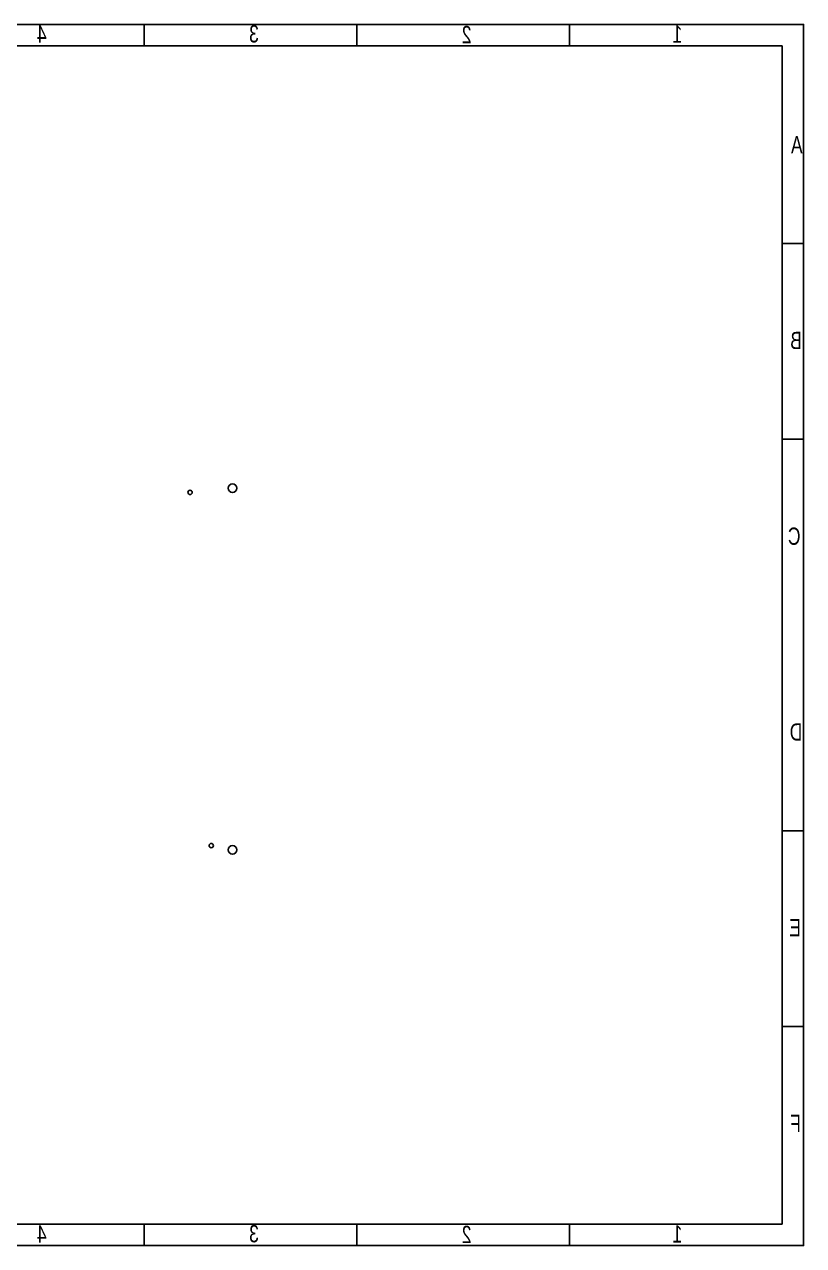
# Model space of a CAD drawing. Extents: x -169 to 241, y -96 to 191.
# Drawn here: x 58.1 to 241.2, y -95.5 to 191.5 of the extents above; entities that cross this region are included whole.
import ezdxf

# ---------------------------------------------------------------- set-up
doc = ezdxf.new("R2010")
doc.units = 0
doc.layers.add('BG_SILKSCREEN_BOTTOM', color=1, linetype='CONTINUOUS')
doc.layers.add('PIN_BOTTOM', color=4, linetype='CONTINUOUS')

msp = doc.modelspace()

# ---------------------------------------------------------------- linework, layer by layer
at = {"layer": 'BG_SILKSCREEN_BOTTOM'}
msp.add_lwpolyline([(-168.783, -95.504), (-168.783, 191.495934), (241.216942, 191.495934), (241.216942, -95.504)], close=True, dxfattribs=at)
for points in [[(86.216998, 186.495944), (86.216998, 191.495934)], [(136.216898, 186.495944), (136.216898, 191.495934)], [(186.217052, 186.495944), (186.217052, 191.495934)], [(-163.78301, 186.495944), (236.216952, 186.495944)], [(236.216952, 186.495944), (236.216952, -90.503756)], [(236.216952, 139.99591), (241.216942, 139.99591)], [(236.216952, 93.996002), (241.216942, 93.996002)], [(236.216952, 1.995932), (241.216942, 1.995932)], [(236.216952, -44.003976), (241.216942, -44.003976)], [(236.216952, -90.503756), (-163.78301, -90.503756)], [(86.216998, -95.504), (86.216998, -90.503756)], [(136.216898, -95.504), (136.216898, -90.503756)], [(186.217052, -95.504), (186.217052, -90.503756)]]:
    msp.add_lwpolyline(points, dxfattribs=at)
at = {"layer": 'PIN_BOTTOM'}
for centre, radius in [((107.002326, 82.499962), 1.016), ((97.002346, 81.499964), 0.508), ((102.002336, -1.500124), 0.508), ((107.002326, -2.500122), 1.016)]:
    msp.add_circle(centre, radius, dxfattribs=at)

# ---------------------------------------------------------------- texts
at = {"layer": 'BG_SILKSCREEN_BOTTOM', "text_generation_flag": 2, "width": 0.75}
for s, p in [('4', (63.287656, 187.183522)), ('3', (113.170462, 187.266326)), ('2', (163.1569, 187.082938)), ('1', (212.687662, 187.183522)), ('A', (240.98758, 161.183828)), ('B', (240.787682, 115.183412)), ('C', (240.494312, 69.183504)), ('D', (240.901474, 23.183342)), ('E', (240.58753, -22.816566)), ('F', (240.58753, -68.816474)), ('4', (63.287656, -94.816168)), ('3', (113.170462, -94.733364)), ('2', (163.1569, -94.916752)), ('1', (212.687662, -94.816168))]:
    msp.add_text(s, height=4.064, dxfattribs=at).set_placement(p)

doc.saveas('drawing.dxf')
